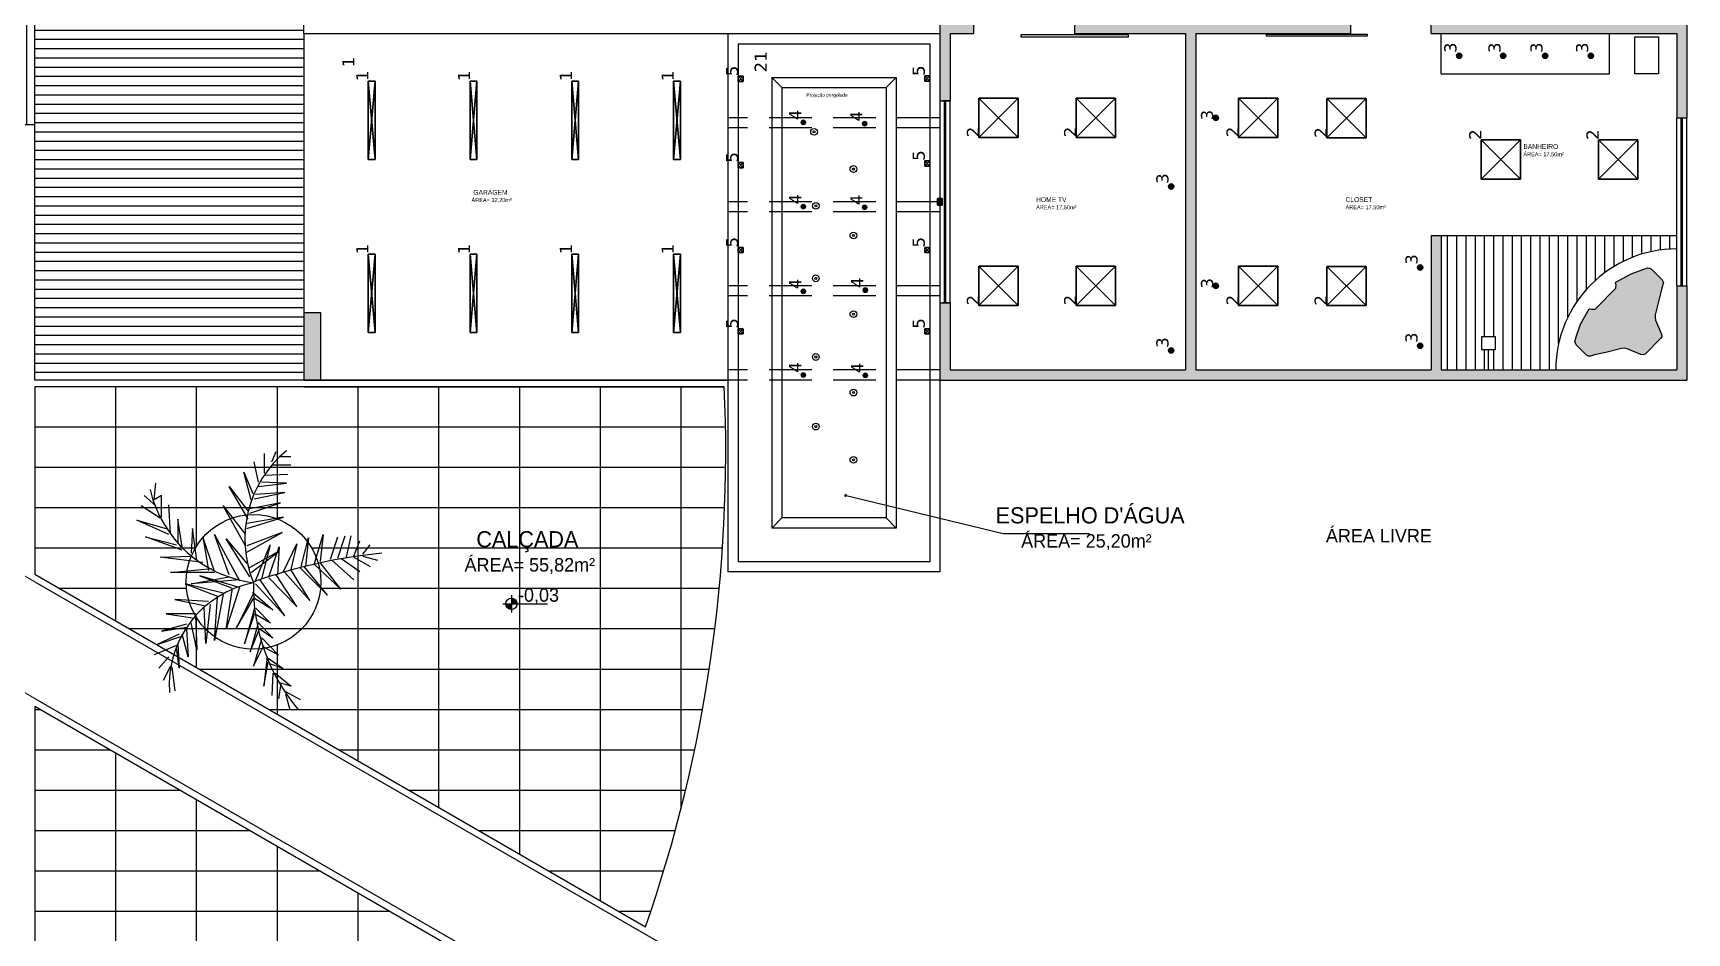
# Model space of a CAD drawing. Header units: metres. Extents: x 3021.9 to 3079.2, y 2067.5 to 2122.4.
# Drawn here: x 3040.99 to 3065.56, y 2089.11 to 2102.49 of the extents above; entities that cross this region are included whole.
import ezdxf

# ---------------------------------------------------------------- set-up
doc = ezdxf.new("R2010")
doc.units = ezdxf.units.M
doc.linetypes.add('HIDDEN', pattern=[9.525, 6.35, -3.175])
for name, color, linetype in [('02', 44, 'Continuous'), ('1', 1, 'Continuous'), ('2', 44, 'Continuous'), ('5', 5, 'Continuous'), ('Cotas', 1, 'Continuous'), ('projecao', 8, 'HIDDEN'), ('Texto', 44, 'Continuous')]:
    doc.layers.add(name, color=color, linetype=linetype)
for name, color, linetype, true_color in [('DLX_APERT', 7, 'Continuous', 0x969696), ('DLX_CONT', 7, 'Continuous', 0x969696), ('DLX_LUM', 7, 'Continuous', 0x7f7f7f), ('DLX_LUMKEY_IDX', 7, 'Continuous', 0x969696), ('DLX_RESKEY_IDX', 7, 'Continuous', 0x707070)]:
    doc.layers.add(name, color=color, linetype=linetype, true_color=true_color)
doc.styles.add('ROMANS', font='romans')
doc.styles.add('style1', font='GOTHIC.TTF')
doc.styles.add('TableTextStyle', font='')
doc.styles.get('TableTextStyle').set_extended_font_data('VERDANA.TTF')
doc.dimstyles.new('ESC-100', dxfattribs={"dimtxt": 0.16, "dimasz": 0.04, "dimexe": 0.06, "dimexo": 0.15, "dimgap": 0.02, "dimtad": 1, "dimzin": 4, "dimdsep": 46, "dimtxsty": 'style1', "dimblk": 'OBLIQUE', "dimcen": 0.01, "dimdle": 0.04, "dimclrd": 14, "dimclre": 14, "dimclrt": 2, "dimazin": 0, "dimtfac": 1, "dimtix": 1, "dimtmove": 2, "dimatfit": 0, "dimldrblk": 'OPEN90', "dimfxl": 1, "dimtolj": 1, "dimtzin": 4, "dimlwd": -1, "dimlwe": -1, "dimarcsym": 0})

# ---------------------------------------------------------------- blocks, each defined once
blk = doc.blocks.new('planta 7')
at = {"color": 0}
for p, q in [((341.55, 289.45), (346.84, 304)), ((346.84, 304), (343.59, 291.78)), ((347.66, 294.69), (353.36, 307.49)), ((353.36, 307.49), (350.1, 295.85)), ((354.17, 298.18), (359.06, 305.74)), ((359.06, 299.92), (363.13, 304.58)), ((295.55, 294.11), (289.85, 297.01)), ((299.21, 294.69), (294.73, 298.76)), ((303.69, 291.78), (300.03, 300.5)), ((304.1, 299.34), (307.35, 290.03)), ((308.17, 290.61), (304.1, 299.34)), ((309.39, 297.6), (311.02, 287.71)), ((312.24, 287.71), (309.39, 297.6)), ((316.31, 295.85), (314.68, 285.38)), ((316.31, 284.22), (316.31, 295.85)), ((336.67, 281.31), (338.7, 298.18)), ((338.7, 298.18), (339.11, 285.96)), ((354.58, 297.6), (363.13, 297.6)), ((361.5, 300.5), (368.01, 299.92)), ((363.13, 297.6), (361.5, 300.5)), ((295.14, 293.52), (285.78, 292.36)), ((294.73, 290.61), (302.88, 291.78)), ((304.1, 291.2), (294.73, 290.61)), ((299.21, 287.12), (308.17, 289.45)), ((322.01, 292.36), (319.57, 280.72)), ((321.2, 278.98), (322.01, 292.36)), ((332.59, 294.11), (334.22, 277.82)), ((332.59, 276.65), (332.59, 294.11)), ((342.77, 289.45), (353.76, 291.2)), ((353.76, 291.2), (344.4, 291.2)), ((348.06, 294.11), (359.46, 294.69)), ((310.2, 287.71), (299.21, 287.12)), ((302.06, 283.63), (312.65, 285.96)), ((315.5, 284.22), (302.06, 283.63)), ((328.12, 288.29), (323.23, 275.49)), ((324.45, 273.16), (328.12, 288.29)), ((331.37, 282.47), (326.49, 269.67)), ((326.89, 267.34), (331.37, 282.47)), ((328.12, 285.96), (330.97, 270.84)), ((329.74, 266.76), (328.12, 285.96)), ((337.48, 283.63), (350.1, 285.38)), ((350.1, 285.38), (340.33, 285.96)), ((304.5, 280.14), (318.75, 280.72)), ((319.97, 278.4), (304.5, 280.14)), ((305.73, 276.65), (322.82, 275.49)), ((324.04, 273.16), (305.73, 276.65)), ((347.66, 276.65), (329.34, 266.76)), ((331.78, 270.84), (347.66, 276.65)), ((333, 276.65), (346.84, 281.31)), ((346.84, 281.31), (333.41, 278.98)), ((310.2, 272), (325.67, 269.67)), ((326.89, 266.76), (310.2, 272)), ((330.97, 262.69), (346.03, 272)), ((346.03, 272), (336.26, 263.85)), ((343.18, 264.44), (359.06, 273.16)), ((359.06, 273.16), (347.66, 264.44)), ((353.76, 263.27), (366.79, 270.84)), ((366.79, 270.84), (357.02, 263.27)), ((301.2, 262.56), (310.03, 258.95)), ((312.55, 259.4), (301.2, 262.56)), ((304.35, 264.81), (316.33, 260.75)), ((318.54, 260.75), (304.35, 264.81)), ((310.66, 267.96), (322.32, 261.21)), ((324.52, 261.21), (310.66, 267.96)), ((341.14, 251.06), (334.22, 263.27)), ((340.74, 263.85), (348.47, 249.89)), ((348.47, 249.89), (343.18, 263.85)), ((350.1, 263.85), (354.58, 249.31)), ((354.58, 249.31), (352.14, 263.85)), ((356.21, 262.69), (360.28, 250.47)), ((360.28, 250.47), (357.83, 262.69)), ((361.5, 262.11), (372.49, 265.02)), ((372.49, 265.02), (363.94, 261.53)), ((287.65, 257.15), (297.1, 255.35)), ((299.31, 255.8), (287.65, 257.15)), ((295.53, 261.21), (303.72, 257.15)), ((306.24, 258.05), (295.53, 261.21)), ((306.87, 258.05), (299.94, 251.3)), ((299.94, 251.3), (303.09, 257.15)), ((312.86, 259.4), (306.56, 253.55)), ((306.56, 253.55), (310.34, 258.95)), ((312.55, 254.45), (316.33, 260.75)), ((318.54, 260.3), (312.55, 254.45)), ((328.12, 260.36), (315.5, 248.73)), ((315.5, 248.73), (329.74, 258.62)), ((324.84, 261.66), (317.91, 253.55)), ((317.91, 253.55), (322.32, 260.75)), ((329.34, 260.36), (343.59, 254.55)), ((343.59, 254.55), (330.15, 258.04)), ((332.59, 262.11), (341.14, 251.06)), ((361.91, 260.95), (364.35, 248.73)), ((364.35, 248.73), (363.53, 260.36)), ((366.79, 259.2), (368.01, 248.15)), ((368.01, 248.15), (368.42, 258.04)), ((368.42, 259.2), (376.56, 260.95)), ((371.27, 256.87), (371.68, 247.57)), ((372.08, 256.87), (379.82, 256.87)), ((288.59, 250.4), (282.61, 251.3)), ((292.69, 253.55), (283.87, 254)), ((292.69, 252.65), (287.65, 246.34)), ((287.65, 246.34), (288.91, 250.85)), ((298.68, 255.35), (294.58, 249.49)), ((294.58, 249.49), (296.47, 254.9)), ((330.56, 255.13), (319.16, 244.07)), ((319.16, 244.07), (331.78, 252.22)), ((330.97, 255.13), (342.77, 251.06)), ((342.77, 251.06), (331.78, 251.64)), ((333, 249.31), (343.99, 244.07)), ((375.34, 253.96), (375.34, 246.4)), ((376.56, 253.96), (380.63, 252.22)), ((378.6, 250.47), (378.6, 246.4)), ((284.5, 248.59), (278.19, 246.79)), ((285.44, 248.59), (282.29, 242.74)), ((332.59, 248.73), (321.6, 238.84)), ((321.6, 238.84), (333.82, 246.4)), ((334.63, 242.91), (323.64, 231.86)), ((343.99, 244.07), (333.82, 246.4)), ((323.64, 231.86), (335.04, 241.17)), ((335.85, 237.09), (326.08, 226.62)), ((335.04, 242.33), (346.44, 239.42)), ((346.44, 239.42), (335.04, 240.58)), ((336.26, 237.09), (347.66, 233.6)), ((326.08, 226.62), (336.67, 234.77)), ((337.48, 230.11), (329.74, 221.39)), ((347.66, 233.6), (337.07, 234.77)), ((337.89, 230.69), (346.84, 227.79)), ((338.29, 226.62), (333, 219.06)), ((338.29, 227.79), (347.25, 224.88)), ((338.7, 224.3), (347.25, 222.55)), ((338.7, 221.39), (335.04, 214.99)), ((339.11, 217.9), (337.48, 212.08)), ((339.11, 221.39), (345.21, 219.06)), ((339.92, 217.9), (343.59, 214.99))]:
    blk.add_line(p, q, dxfattribs=at)
for centre, radius, start, end in [((376.48, 255.23), 48.23, 103.15977, 172.88279), ((288.02, 253.26), 41.37, 11.06747, 94.00852), ((345.92, 219.16), 45.46, 39.60399, 112.36191), ((326.94, 185.75), 75.48, 88.72033, 129.91169), ((124.92, 189.01), 216.42, 5.64896, 19.48728)]:
    blk.add_arc(centre, radius, start, end, dxfattribs=at)
blk = doc.blocks.new('_Open90')
at = {"color": 0, "linetype": 'ByBlock', "lineweight": -2}
for p, q in [((0, 0), (-1, 0)), ((-0.5, 0.5), (0, 0)), ((0, 0), (-0.5, -0.5))]:
    blk.add_line(p, q, dxfattribs=at)
blk = doc.blocks.new('NIV_PL')
for p, q in [((-0.15, 0), (0.638, 0)), ((0, 0.15), (0, -0.15))]:
    blk.add_line(p, q)
at = {"const_width": 0.1}
for points in [[(-0.05, 0, 0.414214), (0, -0.05, 1)], [(0.05, 0, 0.414214), (0, 0.05, 1)]]:
    blk.add_lwpolyline(points, format="xyb", dxfattribs=at)
blk.add_circle((0, 0), 0.1)
at = {"color": 2, "style": 'ROMANS'}
blk.add_attdef('NIVEL', (0.116, 0.037), '', height=0.1, dxfattribs=at)
blk = doc.blocks.new('767_0_3')
mesh = blk.add_polyface()
corners = [(-0.05, -0.035, 0.555), (-0.05, -0.013, -0.555), (-0.05, -0.035, -0.555), (-0.05, -0.013, -0.555), (-0.05, -0.035, 0.555), (-0.05, -0.013, 0.555), (-0.05, -0.013, 0.555), (-0.05, 0.013, -0.555), (-0.05, -0.013, -0.555), (-0.05, 0.013, -0.555), (-0.05, -0.013, 0.555), (-0.05, 0.013, 0.555), (-0.05, -0.035, -0.555), (0.05, -0.035, 0.555), (-0.05, -0.035, 0.555), (0.05, -0.035, 0.555), (-0.05, -0.035, -0.555), (0.05, -0.035, -0.555), (0.05, -0.035, -0.555), (0.05, -0.013, 0.555), (0.05, -0.035, 0.555), (0.05, -0.013, 0.555), (0.05, -0.035, -0.555), (0.05, -0.013, -0.555), (0.05, -0.013, -0.555), (0.05, 0.013, 0.555), (0.05, -0.013, 0.555), (0.05, 0.013, 0.555), (0.05, -0.013, -0.555), (0.05, 0.013, -0.555), (0.05, 0.035, 0.555), (0.05, 0.013, -0.555), (0.05, 0.035, -0.555), (0.05, 0.013, -0.555), (0.05, 0.035, 0.555), (0.05, 0.013, 0.555), (0.05, 0.035, -0.555), (-0.05, 0.035, 0.555), (0.05, 0.035, 0.555), (-0.05, 0.035, 0.555), (0.05, 0.035, -0.555), (-0.05, 0.035, -0.555), (-0.05, 0.035, -0.555), (-0.05, 0.013, 0.555), (-0.05, 0.035, 0.555), (-0.05, 0.013, 0.555), (-0.05, 0.035, -0.555), (-0.05, 0.013, -0.555)]
mesh.append_faces([[corners[k] for k in face] for face in [(0, 1, 2), (3, 4, 5), (6, 7, 8), (9, 10, 11), (12, 13, 14), (15, 16, 17), (18, 19, 20), (21, 22, 23), (24, 25, 26), (27, 28, 29), (30, 31, 32), (33, 34, 35), (36, 37, 38), (39, 40, 41), (42, 43, 44), (45, 46, 47)]])
blk = doc.blocks.new('767_0_4')
mesh = blk.add_polyface()
corners = [(0.05, -0.013, 0.555), (-0.05, 0.013, 0.555), (0.05, 0.013, 0.555), (0.05, 0.035, 0.555), (-0.05, 0.013, 0.555), (-0.05, 0.035, 0.555), (0.05, 0.013, 0.555), (-0.05, 0.013, 0.555), (0.05, 0.035, 0.555), (0.05, -0.013, 0.555), (-0.05, -0.013, 0.555), (-0.05, 0.013, 0.555), (0.05, -0.013, 0.555), (-0.05, -0.035, 0.555), (-0.05, -0.013, 0.555), (-0.05, -0.035, 0.555), (0.05, -0.013, 0.555), (0.05, -0.035, 0.555)]
mesh.append_faces([[corners[k] for k in face] for face in [(0, 1, 2), (3, 4, 5), (6, 7, 8), (9, 10, 11), (12, 13, 14), (15, 16, 17)]])
blk = doc.blocks.new('767_0_5')
mesh = blk.add_polyface()
corners = [(0.05, -0.013, -0.555), (-0.05, 0.013, -0.555), (-0.05, -0.013, -0.555), (-0.05, 0.035, -0.555), (0.05, 0.013, -0.555), (0.05, 0.035, -0.555), (-0.05, 0.013, -0.555), (0.05, 0.013, -0.555), (-0.05, 0.035, -0.555), (0.05, -0.035, -0.555), (-0.05, -0.013, -0.555), (-0.05, -0.035, -0.555), (0.05, -0.013, -0.555), (-0.05, -0.013, -0.555), (0.05, -0.035, -0.555), (-0.05, 0.013, -0.555), (0.05, -0.013, -0.555), (0.05, 0.013, -0.555)]
mesh.append_faces([[corners[k] for k in face] for face in [(0, 1, 2), (3, 4, 5), (6, 7, 8), (9, 10, 11), (12, 13, 14), (15, 16, 17)]])
blk = doc.blocks.new('1002_2_0')
mesh = blk.add_polyface()
corners = [(0.582, 0.05, -0.097), (0.582, -0.05), (0.582, -0.05, -0.097), (0.582, -0.05), (0.582, 0.05, -0.097), (0.582, 0.05), (0.582, -0.05, -0.097), (-0.582, -0.05), (-0.582, -0.05, -0.097), (-0.582, -0.05), (0.582, -0.05, -0.097), (0.582, -0.05), (-0.582, -0.05, -0.097), (-0.582, 0.05), (-0.582, 0.05, -0.097), (-0.582, 0.05), (-0.582, -0.05, -0.097), (-0.582, -0.05), (-0.582, 0.05, -0.097), (0.582, 0.05), (0.582, 0.05, -0.097), (0.582, 0.05), (-0.582, 0.05, -0.097), (-0.582, 0.05), (0.582, 0.05), (-0.582, -0.05), (0.582, -0.05), (-0.582, -0.05), (0.582, 0.05), (-0.582, 0.05), (-0.582, 0.05, -0.097), (0.582, -0.05, -0.097), (-0.582, -0.05, -0.097), (0.582, -0.05, -0.097), (-0.582, 0.05, -0.097), (0.582, 0.05, -0.097)]
mesh.append_faces([[corners[k] for k in face] for face in [(0, 1, 2), (3, 4, 5), (6, 7, 8), (9, 10, 11), (12, 13, 14), (15, 16, 17), (18, 19, 20), (21, 22, 23), (24, 25, 26), (27, 28, 29), (30, 31, 32), (33, 34, 35)]])
blk = doc.blocks.new('1319_2_0')
mesh = blk.add_polyface()
corners = [(0.02, -0.035, -0.007), (0, -0.04), (0, -0.04, -0.007), (0, -0.04), (0.02, -0.035, -0.007), (0.02, -0.035), (0, -0.04, -0.007), (-0.02, -0.035), (-0.02, -0.035, -0.007), (-0.02, -0.035), (0, -0.04, -0.007), (0, -0.04), (-0.02, -0.035, -0.007), (-0.035, -0.02), (-0.035, -0.02, -0.007), (-0.035, -0.02), (-0.02, -0.035, -0.007), (-0.02, -0.035), (-0.035, -0.02, -0.007), (-0.04, 0), (-0.04, 0, -0.007), (-0.04, 0), (-0.035, -0.02, -0.007), (-0.035, -0.02), (-0.04, 0, -0.007), (-0.035, 0.02), (-0.035, 0.02, -0.007), (-0.035, 0.02), (-0.04, 0, -0.007), (-0.04, 0), (-0.035, 0.02, -0.007), (-0.02, 0.035), (-0.02, 0.035, -0.007), (-0.02, 0.035), (-0.035, 0.02, -0.007), (-0.035, 0.02), (-0.02, 0.035, -0.007), (0, 0.04), (0, 0.04, -0.007), (0, 0.04), (-0.02, 0.035, -0.007), (-0.02, 0.035), (0, 0.04, -0.007), (0.02, 0.035), (0.02, 0.035, -0.007), (0.02, 0.035), (0, 0.04, -0.007), (0, 0.04), (0.02, 0.035, -0.007), (0.035, 0.02), (0.035, 0.02, -0.007), (0.035, 0.02), (0.02, 0.035, -0.007), (0.02, 0.035), (0.035, 0.02, -0.007), (0.04, 0), (0.04, 0, -0.007), (0.04, 0), (0.035, 0.02, -0.007), (0.035, 0.02), (0.04, 0, -0.007), (0.035, -0.02), (0.035, -0.02, -0.007), (0.035, -0.02), (0.04, 0, -0.007), (0.04, 0), (0.035, -0.02, -0.007), (0.02, -0.035), (0.02, -0.035, -0.007), (0.02, -0.035), (0.035, -0.02, -0.007), (0.035, -0.02), (-0.035, 0.02), (0.035, -0.02), (0.04, 0), (-0.02, 0.035), (0.02, 0.035), (0, 0.04), (-0.02, 0.035), (0.035, 0.02), (0.02, 0.035), (-0.02, 0.035), (0.04, 0), (0.035, 0.02), (-0.035, 0.02), (0.04, 0), (-0.02, 0.035), (-0.035, 0.02), (0.02, -0.035), (0.035, -0.02), (-0.04, 0), (0.02, -0.035), (-0.035, 0.02), (-0.035, -0.02), (0.02, -0.035), (-0.04, 0), (-0.02, -0.035), (0.02, -0.035), (-0.035, -0.02), (0.02, -0.035), (-0.02, -0.035), (0, -0.04), (0.035, -0.02, -0.007), (-0.04, 0, -0.007), (0.04, 0, -0.007), (0.02, 0.035, -0.007), (-0.02, 0.035, -0.007), (0, 0.04, -0.007), (0.035, 0.02, -0.007), (-0.02, 0.035, -0.007), (0.02, 0.035, -0.007), (0.04, 0, -0.007), (-0.02, 0.035, -0.007), (0.035, 0.02, -0.007), (0.04, 0, -0.007), (-0.035, 0.02, -0.007), (-0.02, 0.035, -0.007), (0.04, 0, -0.007), (-0.04, 0, -0.007), (-0.035, 0.02, -0.007), (0.02, -0.035, -0.007), (-0.04, 0, -0.007), (0.035, -0.02, -0.007), (0.02, -0.035, -0.007), (-0.035, -0.02, -0.007), (-0.04, 0, -0.007), (0.02, -0.035, -0.007), (-0.02, -0.035, -0.007), (-0.035, -0.02, -0.007), (-0.02, -0.035, -0.007), (0.02, -0.035, -0.007), (0, -0.04, -0.007)]
mesh.append_faces([[corners[k] for k in face] for face in [(0, 1, 2), (3, 4, 5), (6, 7, 8), (9, 10, 11), (12, 13, 14), (15, 16, 17), (18, 19, 20), (21, 22, 23), (24, 25, 26), (27, 28, 29), (30, 31, 32), (33, 34, 35), (36, 37, 38), (39, 40, 41), (42, 43, 44), (45, 46, 47), (48, 49, 50), (51, 52, 53), (54, 55, 56), (57, 58, 59), (60, 61, 62), (63, 64, 65), (66, 67, 68), (69, 70, 71), (72, 73, 74), (75, 76, 77), (78, 79, 80), (81, 82, 83), (84, 85, 86), (87, 88, 89), (90, 91, 92), (93, 94, 95), (96, 97, 98), (99, 100, 101), (102, 103, 104), (105, 106, 107), (108, 109, 110), (111, 112, 113), (114, 115, 116), (117, 118, 119), (120, 121, 122), (123, 124, 125), (126, 127, 128), (129, 130, 131)]])
blk = doc.blocks.new('1097_2_0')
mesh = blk.add_polyface()
corners = [(0.292, 0.292, -0.09), (0.292, -0.292), (0.292, -0.292, -0.09), (0.292, -0.292), (0.292, 0.292, -0.09), (0.292, 0.292), (0.292, -0.292, -0.09), (-0.292, -0.292), (-0.292, -0.292, -0.09), (-0.292, -0.292), (0.292, -0.292, -0.09), (0.292, -0.292), (-0.292, -0.292, -0.09), (-0.292, 0.292), (-0.292, 0.292, -0.09), (-0.292, 0.292), (-0.292, -0.292, -0.09), (-0.292, -0.292), (-0.292, 0.292, -0.09), (0.292, 0.292), (0.292, 0.292, -0.09), (0.292, 0.292), (-0.292, 0.292, -0.09), (-0.292, 0.292), (0.292, 0.292), (-0.292, -0.292), (0.292, -0.292), (-0.292, -0.292), (0.292, 0.292), (-0.292, 0.292), (-0.292, 0.292, -0.09), (0.292, -0.292, -0.09), (-0.292, -0.292, -0.09), (0.292, -0.292, -0.09), (-0.292, 0.292, -0.09), (0.292, 0.292, -0.09)]
mesh.append_faces([[corners[k] for k in face] for face in [(0, 1, 2), (3, 4, 5), (6, 7, 8), (9, 10, 11), (12, 13, 14), (15, 16, 17), (18, 19, 20), (21, 22, 23), (24, 25, 26), (27, 28, 29), (30, 31, 32), (33, 34, 35)]])
blk = doc.blocks.new('893_2_0')
mesh = blk.add_polyface()
corners = [(0.016, -0.028, -0.35), (0, -0.032), (0, -0.032, -0.35), (0, -0.032), (0.016, -0.028, -0.35), (0.016, -0.028), (0, -0.032, -0.35), (-0.016, -0.028), (-0.016, -0.028, -0.35), (-0.016, -0.028), (0, -0.032, -0.35), (0, -0.032), (-0.016, -0.028, -0.35), (-0.028, -0.016), (-0.028, -0.016, -0.35), (-0.028, -0.016), (-0.016, -0.028, -0.35), (-0.016, -0.028), (-0.028, -0.016, -0.35), (-0.032, 0), (-0.032, 0, -0.35), (-0.032, 0), (-0.028, -0.016, -0.35), (-0.028, -0.016), (-0.032, 0, -0.35), (-0.028, 0.016), (-0.028, 0.016, -0.35), (-0.028, 0.016), (-0.032, 0, -0.35), (-0.032, 0), (-0.028, 0.016, -0.35), (-0.016, 0.028), (-0.016, 0.028, -0.35), (-0.016, 0.028), (-0.028, 0.016, -0.35), (-0.028, 0.016), (-0.016, 0.028, -0.35), (0, 0.032), (0, 0.032, -0.35), (0, 0.032), (-0.016, 0.028, -0.35), (-0.016, 0.028), (0, 0.032, -0.35), (0.016, 0.028), (0.016, 0.028, -0.35), (0.016, 0.028), (0, 0.032, -0.35), (0, 0.032), (0.016, 0.028, -0.35), (0.028, 0.016), (0.028, 0.016, -0.35), (0.028, 0.016), (0.016, 0.028, -0.35), (0.016, 0.028), (0.028, 0.016, -0.35), (0.032, 0), (0.032, 0, -0.35), (0.032, 0), (0.028, 0.016, -0.35), (0.028, 0.016), (0.032, 0, -0.35), (0.028, -0.016), (0.028, -0.016, -0.35), (0.028, -0.016), (0.032, 0, -0.35), (0.032, 0), (0.028, -0.016, -0.35), (0.016, -0.028), (0.016, -0.028, -0.35), (0.016, -0.028), (0.028, -0.016, -0.35), (0.028, -0.016), (-0.016, 0.028), (0.016, -0.028), (0.028, -0.016), (0, 0.032), (0.028, 0.016), (0.016, 0.028), (-0.016, 0.028), (0.028, 0.016), (0, 0.032), (-0.016, 0.028), (0.032, 0), (0.028, 0.016), (-0.016, 0.028), (0.028, -0.016), (0.032, 0), (-0.028, 0.016), (0.016, -0.028), (-0.016, 0.028), (-0.032, 0), (0.016, -0.028), (-0.028, 0.016), (-0.028, -0.016), (0.016, -0.028), (-0.032, 0), (-0.016, -0.028), (0.016, -0.028), (-0.028, -0.016), (0.016, -0.028), (-0.016, -0.028), (0, -0.032), (-0.032, 0, -0.35), (0.032, 0, -0.35), (0.028, -0.016, -0.35), (-0.028, -0.016, -0.35), (0, -0.032, -0.35), (-0.016, -0.028, -0.35), (-0.028, -0.016, -0.35), (0.016, -0.028, -0.35), (0, -0.032, -0.35), (-0.032, 0, -0.35), (0.016, -0.028, -0.35), (-0.028, -0.016, -0.35), (-0.032, 0, -0.35), (0.028, -0.016, -0.35), (0.016, -0.028, -0.35), (-0.028, 0.016, -0.35), (0.032, 0, -0.35), (-0.032, 0, -0.35), (-0.028, 0.016, -0.35), (0.028, 0.016, -0.35), (0.032, 0, -0.35), (-0.028, 0.016, -0.35), (0.016, 0.028, -0.35), (0.028, 0.016, -0.35), (-0.028, 0.016, -0.35), (0, 0.032, -0.35), (0.016, 0.028, -0.35), (0, 0.032, -0.35), (-0.028, 0.016, -0.35), (-0.016, 0.028, -0.35)]
mesh.append_faces([[corners[k] for k in face] for face in [(0, 1, 2), (3, 4, 5), (6, 7, 8), (9, 10, 11), (12, 13, 14), (15, 16, 17), (18, 19, 20), (21, 22, 23), (24, 25, 26), (27, 28, 29), (30, 31, 32), (33, 34, 35), (36, 37, 38), (39, 40, 41), (42, 43, 44), (45, 46, 47), (48, 49, 50), (51, 52, 53), (54, 55, 56), (57, 58, 59), (60, 61, 62), (63, 64, 65), (66, 67, 68), (69, 70, 71), (72, 73, 74), (75, 76, 77), (78, 79, 80), (81, 82, 83), (84, 85, 86), (87, 88, 89), (90, 91, 92), (93, 94, 95), (96, 97, 98), (99, 100, 101), (102, 103, 104), (105, 106, 107), (108, 109, 110), (111, 112, 113), (114, 115, 116), (117, 118, 119), (120, 121, 122), (123, 124, 125), (126, 127, 128), (129, 130, 131)]])
blk = doc.blocks.new('2565_2_0')
mesh = blk.add_polyface()
corners = [(0.038, 0.038, -0.1), (0.038, -0.038), (0.038, -0.038, -0.1), (0.038, -0.038), (0.038, 0.038, -0.1), (0.038, 0.038), (0.038, -0.038, -0.1), (-0.038, -0.038), (-0.038, -0.038, -0.1), (-0.038, -0.038), (0.038, -0.038, -0.1), (0.038, -0.038), (-0.038, -0.038, -0.1), (-0.038, 0.038), (-0.038, 0.038, -0.1), (-0.038, 0.038), (-0.038, -0.038, -0.1), (-0.038, -0.038), (-0.038, 0.038, -0.1), (0.038, 0.038), (0.038, 0.038, -0.1), (0.038, 0.038), (-0.038, 0.038, -0.1), (-0.038, 0.038)]
mesh.append_faces([[corners[k] for k in face] for face in [(0, 1, 2), (3, 4, 5), (6, 7, 8), (9, 10, 11), (12, 13, 14), (15, 16, 17), (18, 19, 20), (21, 22, 23)]])
blk = doc.blocks.new('2565_2_1')
mesh = blk.add_polyface()
corners = [(0.038, 0.038), (-0.038, -0.038), (0.038, -0.038), (-0.038, -0.038), (0.038, 0.038), (-0.038, 0.038), (-0.038, 0.038, -0.1), (0.038, -0.038, -0.1), (-0.038, -0.038, -0.1), (0.038, -0.038, -0.1), (-0.038, 0.038, -0.1), (0.038, 0.038, -0.1)]
mesh.append_faces([[corners[k] for k in face] for face in [(0, 1, 2), (3, 4, 5), (6, 7, 8), (9, 10, 11)]])

msp = doc.modelspace()

# ---------------------------------------------------------------- hatches: boundary and pattern name
at = {"linetype": 'Continuous'}
h = msp.add_hatch(color=251, dxfattribs=at)
h.paths.add_polyline_path([(3061.912, 2097.482), (3061.912, 2099.482), (3061.762, 2099.482), (3061.762, 2097.482), (3061.012, 2097.482), (3061.012, 2097.332), (3065.562, 2097.332), (3065.562, 2098.732), (3065.412, 2098.732), (3065.412, 2097.482)])
h.paths.add_polyline_path([(3057.112, 2102.632), (3057.112, 2107.132), (3062.012, 2107.132), (3062.012, 2107.282), (3056.962, 2107.282), (3056.962, 2102.632), (3056.462, 2102.632), (3056.462, 2102.482), (3058.112, 2102.482), (3058.112, 2097.482), (3057.362, 2097.482), (3057.362, 2097.332), (3059.012, 2097.332), (3059.012, 2097.482), (3058.262, 2097.482), (3058.262, 2102.482), (3060.562, 2102.482), (3060.562, 2102.632)])
h.paths.add_polyline_path([(3061.762, 2102.632), (3061.762, 2102.482), (3065.412, 2102.482), (3065.412, 2101.232), (3065.562, 2101.232), (3065.562, 2102.632)])
h = msp.add_hatch(color=251, dxfattribs=at)
h.paths.add_polyline_path([(3054.462, 2098.482), (3054.462, 2097.332), (3057.362, 2097.332), (3057.362, 2097.482), (3054.612, 2097.482), (3054.612, 2098.482)])
h.paths.add_polyline_path([(3054.462, 2102.632), (3054.462, 2101.482), (3054.612, 2101.482), (3054.612, 2102.482), (3054.962, 2102.482), (3054.962, 2102.632)])
at = {"true_color": 0x00b3b3}
msp.add_hatch(color=132, dxfattribs=at).paths.add_polyline_path([(3063.981, 2098.163), (3064.107, 2098.39), (3064.111, 2098.393), (3064.117, 2098.393), (3064.145, 2098.386), (3064.196, 2098.386), (3064.506, 2098.698), (3064.508, 2098.748), (3064.5, 2098.778), (3064.5, 2098.782), (3064.5, 2098.782), (3064.504, 2098.787), (3064.731, 2098.913), (3064.978, 2098.998), (3065.007, 2098.997), (3065.034, 2098.981), (3065.192, 2098.823), (3065.21, 2098.793), (3065.211, 2098.786), (3065.18, 2098.657), (3065.151, 2098.54), (3065.091, 2098.303), (3065.091, 2098.269), (3065.097, 2098.22), (3065.183, 2098.015), (3065.187, 2097.98), (3065.17, 2097.948), (3064.946, 2097.723), (3064.914, 2097.707), (3064.879, 2097.71), (3064.676, 2097.796), (3064.633, 2097.806), (3064.589, 2097.802), (3064.355, 2097.743), (3064.188, 2097.706), (3064.127, 2097.685), (3064.098, 2097.686), (3064.071, 2097.701), (3063.992, 2097.781), (3063.915, 2097.857), (3063.896, 2097.902), (3063.918, 2097.974)])
at = {"linetype": 'Continuous'}
for points in [[(3045.012, 2098.332), (3045.012, 2097.332), (3045.262, 2097.332), (3045.262, 2098.332)], [(3059.012, 2097.482), (3059.012, 2097.332), (3061.012, 2097.332), (3061.012, 2097.482)]]:
    msp.add_hatch(color=251, dxfattribs=at).paths.add_polyline_path(points)
at = {"layer": '1', "linetype": 'Continuous'}
h = msp.add_hatch(dxfattribs=at)
h.set_pattern_fill('ANSI31,_I', color=8, scale=1.1, angle=315, style=2)
h.set_pattern_definition([(360, (3969.56791, 312.28445), (5e-17, 0.1375), [])])
h.paths.add_polyline_path([(3041.012, 2113.932), (3041.012, 2097.332), (3045.012, 2097.332), (3045.012, 2098.332), (3045.012, 2102.482), (3045.012, 2108.632), (3045.012, 2109.782), (3045.012, 2112.782), (3045.012, 2113.932)])
h.paths.add_polyline_path([(3043.807, 2105.137, -1), (3043.807, 2104.387, -1)], flags=16)
h.paths.add_polyline_path([(3043.727, 2105.104, -1), (3043.727, 2104.579, -1)], flags=0)
h.paths.add_polyline_path([(3042.216, 2104.387, -1), (3042.216, 2105.137, -1)], flags=16)
h.paths.add_polyline_path([(3042.296, 2104.579, -1), (3042.296, 2105.104, -1)], flags=0)
h.paths.add_polyline_path([(3043.012, 2105.182, -1), (3043.012, 2105.932, -1)], flags=16)
h.paths.add_polyline_path([(3043.807, 2106.728, -1), (3043.807, 2105.978, -1)], flags=16)
h.paths.add_polyline_path([(3043.727, 2106.536, -1), (3043.727, 2106.011, -1)], flags=0)
h.paths.add_polyline_path([(3042.216, 2105.978, -1), (3042.216, 2106.728, -1)], flags=16)
h.paths.add_polyline_path([(3042.296, 2106.011, -1), (3042.296, 2106.536, -1)], flags=0)
h.paths.add_polyline_path([(3043.487, 2109.432), (3042.537, 2109.432), (3042.537, 2112.432), (3043.487, 2112.432)], flags=16)
h.paths.add_polyline_path([(3043.537, 2109.432), (3043.537, 2112.432), (3043.912, 2112.432), (3043.912, 2109.432)], flags=16)
h.paths.add_polyline_path([(3042.487, 2109.432), (3042.112, 2109.432), (3042.112, 2112.432), (3042.487, 2112.432)], flags=16)
h = msp.add_hatch(dxfattribs=at)
h.set_pattern_fill('ANSI31', color=8, scale=1.1, angle=225)
h.set_pattern_definition([(270, (3969.56791, 548.276), (0.1375, -4e-17), [])])
h.paths.add_polyline_path([(3034.012, 2103.632), (3034.012, 2101.132), (3041.012, 2101.132), (3041.012, 2103.632)])
h = msp.add_hatch(dxfattribs=at)
h.set_pattern_fill('ANSI31', color=8, scale=1.1, angle=405)
h.set_pattern_definition([(90, (3969.09265, 467.15594), (-0.1375, 5e-17), [])])
h.paths.add_polyline_path([(3061.912, 2099.482), (3061.912, 2097.482), (3062.612, 2097.482), (3062.612, 2097.782), (3062.512, 2097.782), (3062.512, 2097.982), (3062.712, 2097.982), (3062.712, 2097.782), (3062.612, 2097.782), (3062.612, 2097.482), (3063.612, 2097.482, -0.081607), (3063.706, 2098.058), (3063.08, 2099.482)])
h.paths.add_polyline_path([(3063.08, 2099.482), (3063.706, 2098.058, -0.321732), (3065.412, 2099.282), (3065.412, 2099.482)])

# ---------------------------------------------------------------- linework, layer by layer
at = {"layer": '02', "ltscale": 11}
for p, q in [((3054.462, 2101.482), (3054.462, 2098.482)), ((3054.612, 2098.482), (3054.612, 2101.482))]:
    msp.add_line(p, q, dxfattribs=at)
for points in [[(3057.262, 2102.432), (3057.262, 2102.462), (3055.662, 2102.462), (3055.662, 2102.432)], [(3059.312, 2102.442), (3059.312, 2102.472), (3060.812, 2102.472), (3060.812, 2102.442)]]:
    msp.add_lwpolyline(points, close=True, dxfattribs=at)
at = {"layer": '1', "linetype": 'Continuous'}
for p, q in [((3041.012, 2097.332), (3041.012, 2113.932)), ((3045.012, 2102.482), (3045.012, 2108.632)), ((3045.012, 2102.482), (3054.462, 2102.482)), ((3045.012, 2102.482), (3045.012, 2097.332)), ((3051.312, 2102.482), (3051.312, 2094.482)), ((3054.462, 2102.482), (3054.462, 2094.482)), ((3051.462, 2102.332), (3054.312, 2102.332)), ((3051.462, 2102.332), (3051.462, 2094.632)), ((3054.312, 2102.332), (3054.312, 2094.632)), ((3051.962, 2101.832), (3053.812, 2101.832)), ((3051.962, 2101.832), (3051.962, 2095.132)), ((3052.112, 2101.682), (3053.662, 2101.682)), ((3052.112, 2101.682), (3052.112, 2095.282)), ((3053.662, 2101.682), (3053.662, 2095.282)), ((3053.812, 2101.832), (3053.812, 2095.132)), ((3054.527, 2101.482), (3054.527, 2098.482)), ((3054.547, 2098.482), (3054.547, 2101.482)), ((3065.412, 2098.732), (3065.412, 2101.232)), ((3065.477, 2098.732), (3065.477, 2101.232)), ((3065.497, 2098.732), (3065.497, 2101.232)), ((3065.562, 2098.732), (3065.562, 2101.232)), ((3034.012, 2101.132), (3041.012, 2101.132)), ((3051.312, 2097.332), (3041.012, 2097.332)), ((3041.012, 2097.232), (3041.012, 2094.448)), ((3051.258, 2097.232), (3041.012, 2097.232)), ((3053.662, 2095.282), (3052.112, 2095.282)), ((3053.812, 2095.132), (3051.962, 2095.132)), ((3054.312, 2094.632), (3051.462, 2094.632)), ((3041.012, 2094.448), (3050.089, 2089.207)), ((3041.012, 2094.332), (3050.864, 2088.644)), ((3054.462, 2094.482), (3051.312, 2094.482)), ((3041.012, 2092.6), (3049.379, 2087.769)), ((3041.012, 2092.485), (3041.012, 2080.332)), ((3041.012, 2092.485), (3049.285, 2087.708))]:
    msp.add_line(p, q, dxfattribs=at)
at = {"layer": '1', "color": 8, "linetype": 'Continuous'}
msp.add_line((3061.912, 2099.482), (3065.412, 2099.482), dxfattribs=at)
at = {"layer": '1'}
msp.add_line((3062.612, 2097.482), (3062.612, 2097.782), dxfattribs=at)
at = {"layer": '1', "color": 251, "linetype": 'Continuous'}
for p, q in [((3042.212, 2097.232), (3042.212, 2093.755)), ((3043.412, 2097.232), (3043.412, 2094.859)), ((3044.612, 2097.232), (3044.612, 2095.269)), ((3045.812, 2097.232), (3045.812, 2091.676)), ((3047.012, 2097.232), (3047.012, 2090.984)), ((3048.212, 2097.232), (3048.212, 2090.291)), ((3049.412, 2097.232), (3049.412, 2089.598)), ((3050.612, 2097.232), (3050.612, 2090.952)), ((3051.258, 2096.632), (3041.012, 2096.632)), ((3051.258, 2096.032), (3041.012, 2096.032)), ((3051.258, 2095.432), (3041.012, 2095.432)), ((3043.395, 2094.832), (3041.012, 2094.832)), ((3051.23, 2094.832), (3045.128, 2094.832)), ((3043.267, 2094.232), (3041.385, 2094.232)), ((3051.181, 2094.232), (3045.256, 2094.232)), ((3043.412, 2093.805), (3043.412, 2093.062)), ((3051.116, 2093.632), (3042.424, 2093.632)), ((3044.612, 2093.395), (3044.612, 2092.369)), ((3051.033, 2093.032), (3043.463, 2093.032)), ((3041.102, 2092.432), (3041.012, 2092.432)), ((3050.933, 2092.432), (3044.502, 2092.432)), ((3042.142, 2091.832), (3041.012, 2091.832)), ((3050.816, 2091.832), (3045.542, 2091.832)), ((3042.212, 2091.792), (3042.212, 2080.332)), ((3043.181, 2091.232), (3041.012, 2091.232)), ((3043.412, 2091.099), (3043.412, 2080.332)), ((3050.681, 2091.232), (3046.581, 2091.232)), ((3044.22, 2090.632), (3041.012, 2090.632)), ((3050.528, 2090.632), (3047.62, 2090.632)), ((3044.612, 2090.406), (3044.612, 2080.332)), ((3045.259, 2090.032), (3041.012, 2090.032)), ((3050.356, 2090.032), (3048.659, 2090.032)), ((3045.812, 2089.713), (3045.812, 2080.332)), ((3046.299, 2089.432), (3041.012, 2089.432)), ((3050.165, 2089.432), (3049.699, 2089.432))]:
    msp.add_line(p, q, dxfattribs=at)
at = {"layer": '1', "linetype": 'Continuous', "lineweight": 9}
for p, q in [((3039.226, 2095.363), (3041.012, 2094.332)), ((3038.476, 2094.064), (3041.012, 2092.6))]:
    msp.add_line(p, q, dxfattribs=at)
at = {"layer": '1'}
msp.add_lwpolyline([(3064.196, 2098.386), (3064.506, 2098.698), (3064.508, 2098.748), (3064.502, 2098.769), (3064.5, 2098.778), (3064.5, 2098.782), (3064.5, 2098.782), (3064.504, 2098.787), (3064.731, 2098.913), (3064.978, 2098.998), (3065.007, 2098.997), (3065.034, 2098.981), (3065.192, 2098.823), (3065.21, 2098.793), (3065.211, 2098.786), (3065.18, 2098.657), (3065.151, 2098.54), (3065.091, 2098.303), (3065.091, 2098.269), (3065.097, 2098.22), (3065.183, 2098.015), (3065.187, 2097.98), (3065.17, 2097.948), (3064.946, 2097.723), (3064.914, 2097.707), (3064.879, 2097.71), (3064.676, 2097.796), (3064.633, 2097.806), (3064.589, 2097.802), (3064.355, 2097.743), (3064.188, 2097.706), (3064.127, 2097.685), (3064.098, 2097.686), (3064.071, 2097.701), (3063.992, 2097.781), (3063.915, 2097.857), (3063.896, 2097.902), (3063.918, 2097.974), (3063.981, 2098.163), (3064.107, 2098.39), (3064.111, 2098.393), (3064.117, 2098.393), (3064.145, 2098.386), (3064.196, 2098.386)], dxfattribs=at)
msp.add_lwpolyline([(3062.712, 2097.982), (3062.712, 2097.782), (3062.512, 2097.782), (3062.512, 2097.982)], close=True, dxfattribs=at)
at = {"layer": '1', "linetype": 'Continuous'}
msp.add_circle((3044.262, 2094.332), 1, dxfattribs=at)
msp.add_arc((3029.66, 2096.281), 21.619, 340.8998, 2.5214, dxfattribs=at)
at = {"layer": '2', "linetype": 'Continuous'}
for p, q in [((3061.912, 2101.882), (3061.912, 2102.482)), ((3064.412, 2101.882), (3064.412, 2102.482)), ((3061.912, 2101.882), (3064.412, 2101.882))]:
    msp.add_line(p, q, dxfattribs=at)
at = {"layer": '2'}
msp.add_lwpolyline([(3064.787, 2102.432), (3065.137, 2102.432), (3065.137, 2101.882), (3064.787, 2101.882)], close=True, dxfattribs=at)
msp.add_arc((3065.412, 2097.482), 1.8, 90, 180, dxfattribs=at)
at = {"layer": '5', "linetype": 'Continuous'}
for p, q in [((3054.462, 2102.632), (3054.462, 2101.482)), ((3054.612, 2102.482), (3054.962, 2102.482)), ((3054.612, 2102.482), (3054.612, 2101.482)), ((3054.962, 2102.632), (3054.962, 2102.482)), ((3056.462, 2102.632), (3056.462, 2102.482)), ((3056.462, 2102.482), (3058.112, 2102.482)), ((3058.112, 2102.482), (3058.112, 2097.482)), ((3058.262, 2102.482), (3060.562, 2102.482)), ((3058.262, 2102.482), (3058.262, 2097.482)), ((3060.562, 2102.632), (3060.562, 2102.482)), ((3061.762, 2102.482), (3061.762, 2102.632)), ((3061.762, 2102.482), (3065.412, 2102.482)), ((3065.412, 2102.482), (3065.412, 2101.232)), ((3065.562, 2102.632), (3065.562, 2101.232)), ((3054.462, 2101.482), (3054.612, 2101.482)), ((3065.412, 2101.232), (3065.562, 2101.232)), ((3061.762, 2099.482), (3061.912, 2099.482)), ((3061.762, 2099.482), (3061.762, 2097.482)), ((3061.912, 2099.482), (3061.912, 2097.482)), ((3065.412, 2098.732), (3065.412, 2097.482)), ((3065.412, 2098.732), (3065.562, 2098.732)), ((3065.562, 2098.732), (3065.562, 2097.332)), ((3054.462, 2098.482), (3054.462, 2097.332)), ((3054.462, 2098.482), (3054.612, 2098.482)), ((3054.612, 2098.482), (3054.612, 2097.482)), ((3054.612, 2097.482), (3058.112, 2097.482)), ((3058.262, 2097.482), (3059.012, 2097.482)), ((3059.012, 2097.482), (3061.012, 2097.482)), ((3061.012, 2097.482), (3061.762, 2097.482)), ((3061.912, 2097.482), (3065.412, 2097.482)), ((3054.462, 2097.332), (3059.012, 2097.332)), ((3059.012, 2097.332), (3061.012, 2097.332)), ((3061.012, 2097.332), (3065.562, 2097.332))]:
    msp.add_line(p, q, dxfattribs=at)
msp.add_lwpolyline([(3045.262, 2097.332), (3045.262, 2098.332), (3045.012, 2098.332), (3045.012, 2097.332)], close=True, dxfattribs=at)
at = {"layer": 'Cotas', "linetype": 'Continuous'}
for p, q in [((3052.112, 2101.682), (3051.962, 2101.832)), ((3053.662, 2101.682), (3053.812, 2101.832)), ((3052.112, 2095.282), (3051.962, 2095.132)), ((3053.662, 2095.282), (3053.812, 2095.132))]:
    msp.add_line(p, q, dxfattribs=at)
for centre, radius in [((3052.591, 2101.021), 0.05), ((3052.591, 2101.021), 0.015), ((3053.176, 2100.469), 0.05), ((3053.176, 2100.469), 0.015), ((3052.618, 2099.922), 0.05), ((3052.618, 2099.922), 0.015), ((3053.176, 2099.481), 0.05), ((3053.176, 2099.481), 0.015), ((3052.618, 2098.844), 0.05), ((3052.618, 2098.844), 0.015), ((3053.176, 2098.312), 0.05), ((3053.176, 2098.312), 0.015), ((3052.618, 2097.675), 0.05), ((3052.618, 2097.675), 0.015), ((3053.176, 2097.146), 0.05), ((3053.176, 2097.146), 0.015), ((3052.618, 2096.64), 0.05), ((3052.618, 2096.64), 0.015), ((3053.176, 2096.146), 0.05), ((3053.176, 2096.146), 0.015)]:
    msp.add_circle(centre, radius, dxfattribs=at)
at = {"layer": 'DLX_CONT'}
msp.add_polyline3d([(3045.012, 2097.232, 0), (3051.258, 2097.232, 0)], dxfattribs=at)
at = {"layer": 'projecao', "ltscale": 0.1}
for p, q in [((3054.462, 2101.232), (3051.312, 2101.232)), ((3054.462, 2101.082), (3051.312, 2101.082)), ((3054.462, 2099.982), (3051.312, 2099.982)), ((3054.462, 2099.832), (3051.312, 2099.832)), ((3054.462, 2098.732), (3051.312, 2098.732)), ((3054.462, 2098.582), (3051.312, 2098.582)), ((3054.462, 2097.482), (3051.312, 2097.482)), ((3054.462, 2097.332), (3051.312, 2097.332))]:
    msp.add_line(p, q, dxfattribs=at)

# ---------------------------------------------------------------- block references
at = {"xscale": 0.03750000000000001, "yscale": 0.03750000000000001, "zscale": 0.03750000000000001, "rotation": 90}
msp.add_blockref('planta 7', (3054.057, 2081.997), dxfattribs=at)
at = {"layer": 'DLX_APERT', "rotation": 90}
for name in ['767_0_3', '767_0_4', '767_0_5', '767_0_3', '767_0_4', '767_0_5', '767_0_3', '767_0_4', '767_0_5']:
    msp.add_blockref(name, (3054.462, 2099.982, 1.475), dxfattribs=at)
at = {"layer": 'DLX_CONT', "rotation": 90}
for name in ['767_0_3', '767_0_4', '767_0_5', '767_0_3', '767_0_4', '767_0_5', '767_0_3', '767_0_4', '767_0_5']:
    msp.add_blockref(name, (3054.462, 2099.982, 1.475), dxfattribs=at)
at = {"layer": 'DLX_LUM'}
for name, p, rotation in [('1319_2_0', (3062.176, 2102.153, 3), 90), ('1319_2_0', (3062.832, 2102.153, 3), 90), ('1319_2_0', (3063.456, 2102.153, 3), 90), ('1319_2_0', (3064.134, 2102.153, 3), 90), ('1002_2_0', (3046.018, 2101.195, 3), 90), ('1002_2_0', (3047.53, 2101.195, 3), 90), ('1002_2_0', (3049.043, 2101.195, 3), 90), ('1002_2_0', (3050.555, 2101.195, 3), 90), ('2565_2_0', (3051.5, 2101.81, 3), 90), ('2565_2_1', (3051.5, 2101.81, 3), 90), ('2565_2_0', (3051.5, 2101.81, 3), 90), ('2565_2_1', (3051.5, 2101.81, 3), 90), ('2565_2_0', (3054.274, 2101.814, 3), 90), ('2565_2_1', (3054.274, 2101.814, 3), 90), ('2565_2_0', (3054.274, 2101.814, 3), 90), ('2565_2_1', (3054.274, 2101.814, 3), 90), ('893_2_0', (3052.432, 2101.163, 3), 90), ('893_2_0', (3053.342, 2101.143, 3), 90), ('1097_2_0', (3062.798, 2100.61, 3), 270), ('1097_2_0', (3064.54, 2100.61, 3), 270), ('2565_2_0', (3051.5, 2100.526, 3), 90), ('2565_2_1', (3051.5, 2100.526, 3), 90), ('2565_2_0', (3051.5, 2100.526, 3), 90), ('2565_2_1', (3051.5, 2100.526, 3), 90), ('2565_2_0', (3054.274, 2100.552, 3), 90), ('2565_2_1', (3054.274, 2100.552, 3), 90), ('2565_2_0', (3054.274, 2100.552, 3), 90), ('2565_2_1', (3054.274, 2100.552, 3), 90), ('1319_2_0', (3057.897, 2100.208, 3), 90), ('893_2_0', (3052.432, 2099.91, 3), 90), ('893_2_0', (3053.342, 2099.901, 3), 90), ('1002_2_0', (3046.018, 2098.62, 3), 90), ('1002_2_0', (3047.53, 2098.62, 3), 90), ('1002_2_0', (3049.043, 2098.62, 3), 90), ('1002_2_0', (3050.555, 2098.62, 3), 90), ('2565_2_0', (3051.5, 2099.264, 3), 90), ('2565_2_1', (3051.5, 2099.264, 3), 90), ('2565_2_0', (3051.5, 2099.264, 3), 90), ('2565_2_1', (3051.5, 2099.264, 3), 90), ('2565_2_0', (3054.274, 2099.264, 3), 90), ('2565_2_1', (3054.274, 2099.264, 3), 90), ('2565_2_0', (3054.274, 2099.264, 3), 90), ('2565_2_1', (3054.274, 2099.264, 3), 90), ('1319_2_0', (3061.598, 2099.006, 3), 90), ('893_2_0', (3052.432, 2098.651, 3), 90), ('893_2_0', (3053.354, 2098.668, 3), 90), ('2565_2_0', (3051.5, 2098.057, 3), 90), ('2565_2_1', (3051.5, 2098.057, 3), 90), ('2565_2_0', (3051.5, 2098.057, 3), 90), ('2565_2_1', (3051.5, 2098.057, 3), 90), ('2565_2_0', (3054.274, 2098.057, 3), 90), ('2565_2_1', (3054.274, 2098.057, 3), 90), ('2565_2_0', (3054.274, 2098.057, 3), 90), ('2565_2_1', (3054.274, 2098.057, 3), 90), ('1319_2_0', (3057.897, 2097.771, 3), 90), ('1319_2_0', (3061.598, 2097.842, 3), 90), ('893_2_0', (3052.432, 2097.409, 3), 90), ('893_2_0', (3053.354, 2097.402, 3), 90)]:
    msp.add_blockref(name, p, dxfattribs=dict(at, rotation=rotation))
for name, p in [('1097_2_0', (3055.333, 2101.232, 3)), ('1097_2_0', (3056.777, 2101.232, 3)), ('1097_2_0', (3059.191, 2101.232, 3)), ('1097_2_0', (3060.501, 2101.225, 3)), ('1319_2_0', (3058.561, 2101.232, 3)), ('1097_2_0', (3055.333, 2098.732, 3)), ('1097_2_0', (3056.777, 2098.732, 3)), ('1097_2_0', (3059.191, 2098.732, 3)), ('1097_2_0', (3060.501, 2098.73, 3)), ('1319_2_0', (3058.561, 2098.732, 3))]:
    msp.add_blockref(name, p, dxfattribs=at)
at = {"layer": 'Texto', "linetype": 'Continuous', "ltscale": 0.4}
ref = msp.add_blockref('NIV_PL', (3048.094, 2094.006), dxfattribs=dict(at, xscale=0.8446215679939147, yscale=0.8446215679939147, zscale=0.8446215679939147))
ref.add_attrib('NIVEL', '-0,03', (3048.192, 2094.037), dxfattribs={"layer": '0', "height": 0.2, "style": 'style1'})

# ---------------------------------------------------------------- texts
at = {"layer": 'DLX_LUMKEY_IDX', "style": 'TableTextStyle'}
for s, p in [('3', (3062.136, 2102.193, 3)), ('3', (3062.792, 2102.193, 3)), ('3', (3063.416, 2102.193, 3)), ('3', (3064.094, 2102.193, 3)), ('1', (3045.968, 2101.777, 3)), ('1', (3047.48, 2101.777, 3)), ('1', (3048.993, 2101.777, 3)), ('1', (3050.505, 2101.777, 3)), ('5', (3051.462, 2101.848, 3)), ('5', (3054.236, 2101.852, 3)), ('4', (3052.4, 2101.195, 3)), ('4', (3053.31, 2101.175, 3)), ('3', (3058.521, 2101.192, 3)), ('2', (3055.042, 2100.941, 3)), ('2', (3056.486, 2100.941, 3)), ('2', (3058.899, 2100.941, 3)), ('2', (3060.209, 2100.933, 3)), ('2', (3062.506, 2100.902, 3)), ('2', (3064.249, 2100.902, 3)), ('5', (3051.462, 2100.564, 3)), ('5', (3054.236, 2100.59, 3)), ('3', (3057.857, 2100.248, 3)), ('4', (3052.4, 2099.942, 3)), ('4', (3053.31, 2099.933, 3)), ('1', (3045.968, 2099.202, 3)), ('1', (3047.48, 2099.202, 3)), ('1', (3048.993, 2099.202, 3)), ('1', (3050.505, 2099.202, 3)), ('5', (3051.462, 2099.302, 3)), ('5', (3054.236, 2099.302, 3)), ('3', (3061.558, 2099.046, 3)), ('4', (3052.4, 2098.683, 3)), ('4', (3053.322, 2098.7, 3)), ('3', (3058.521, 2098.692, 3)), ('2', (3055.042, 2098.441, 3)), ('2', (3056.486, 2098.441, 3)), ('2', (3058.899, 2098.441, 3)), ('2', (3060.209, 2098.438, 3)), ('5', (3051.462, 2098.095, 3)), ('5', (3054.236, 2098.095, 3)), ('3', (3061.558, 2097.882, 3)), ('3', (3057.857, 2097.811, 3)), ('4', (3052.4, 2097.441, 3)), ('4', (3053.322, 2097.434, 3))]:
    msp.add_text(s, height=0.18, rotation=90, dxfattribs=at).set_placement(p)
at = {"layer": 'DLX_RESKEY_IDX', "style": 'TableTextStyle'}
for s, p in [('21', (3051.889, 2101.905, 0.8)), ('1', (3045.762, 2101.982, 0.8))]:
    msp.add_text(s, height=0.18, rotation=90, dxfattribs=at).set_placement(p)
at = {"layer": 'Texto', "attachment_point": 1, "style": 'style1'}
for s, insert, char_height, width in [('Projeção pergolado', (3052.477, 2101.595), 0.051, 1.31663), ('{\\H2.4x;BANHEIRO\\P\\H0.83333x;ÁREA= 17,50m²}', (3063.131, 2100.839), 0.03, 1.03364), ('{\\H2.4x; GARAGEM\\P\\H0.83333x;ÁREA= 32,20m²}', (3047.501, 2100.158), 0.03, 1.03364), ('{\\H2.4x;HOME TV\\P\\H0.83333x;ÁREA= 17,50m²}', (3055.89, 2100.05), 0.03, 1.03364), ('{\\H2.4x;CLOSET\\P\\H0.83333x;ÁREA= 17,50m²}', (3060.488, 2100.051), 0.03, 1.03364), ("\\pi1.72273;\\P\\pi0.33779;{\\H2.4x;ESPELHO D'ÁGUA\\P\\pi0.71662;\\H0.83333x;ÁREA= 25,20m²}", (3054.952, 2095.608), 0.1, 3.44546), ('\\pi0.89187;{\\H2.4x;CALÇADA \\P\\pi0.71662;\\H0.83333x;ÁREA= 55,82m²}', (3046.681, 2095.086), 0.1, 3.44546), ('\\pi1.72273;{\\H2.4x;\\P\\pi0.97481;\\H0.83333x;ÁREA LIVRE}', (3059.222, 2095.518), 0.1, 3.44546)]:
    msp.add_mtext(s, dxfattribs=dict(at, insert=insert, char_height=char_height, width=width))

# ---------------------------------------------------------------- meshes
at = {"layer": 'DLX_CONT'}
mesh = msp.add_polyface(dxfattribs=at)
corners = [(3054.612, 2101.482, 2.15), (3054.502, 2101.482, 0.8), (3054.612, 2101.482, 0.8), (3054.502, 2101.482, 0.8), (3054.612, 2101.482, 2.15), (3054.502, 2101.482, 2.15)]
mesh.append_faces([[corners[k] for k in face] for face in [(0, 1, 2), (3, 4, 5)]])
mesh = msp.add_polyface(dxfattribs=at)
corners = [(3054.612, 2101.482, 2.15), (3054.502, 2101.482, 0.8), (3054.612, 2101.482, 0.8), (3054.502, 2101.482, 0.8), (3054.612, 2101.482, 2.15), (3054.502, 2101.482, 2.15)]
mesh.append_faces([[corners[k] for k in face] for face in [(0, 1, 2), (3, 4, 5)]])
mesh = msp.add_polyface(dxfattribs=at)
corners = [(3054.612, 2098.482, 0.8), (3054.502, 2098.482, 2.15), (3054.612, 2098.482, 2.15), (3054.502, 2098.482, 2.15), (3054.612, 2098.482, 0.8), (3054.502, 2098.482, 0.8)]
mesh.append_faces([[corners[k] for k in face] for face in [(0, 1, 2), (3, 4, 5)]])
mesh = msp.add_polyface(dxfattribs=at)
corners = [(3054.612, 2098.482, 0.8), (3054.502, 2098.482, 2.15), (3054.612, 2098.482, 2.15), (3054.502, 2098.482, 2.15), (3054.612, 2098.482, 0.8), (3054.502, 2098.482, 0.8)]
mesh.append_faces([[corners[k] for k in face] for face in [(0, 1, 2), (3, 4, 5)]])
mesh = msp.add_polyface(dxfattribs=at)
corners = [(3051.312, 2097.332, 3), (3045.262, 2097.332), (3045.262, 2097.332, 3), (3045.262, 2097.332), (3051.312, 2097.332, 3), (3051.312, 2097.332)]
mesh.append_faces([[corners[k] for k in face] for face in [(0, 1, 2), (3, 4, 5)]])

# ---------------------------------------------------------------- leaders
at = {"layer": 'Defpoints', "linetype": 'Continuous'}
msp.add_leader([(3053.049, 2095.619), (3055.399, 2095.051), (3056.685, 2095.051)], dimstyle='ESC-100', override={"dimgap": 0.02, "dimtad": 0}, dxfattribs=at)

doc.saveas('drawing.dxf')
